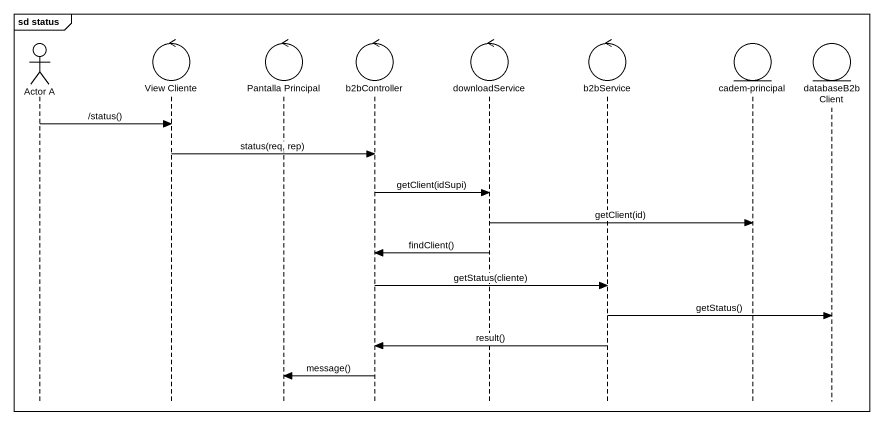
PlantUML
@startuml
mainframe sd status
hide footbox
actor "Actor A" as Actor_A
control "View Cliente" as View_Cliente
control "Pantalla Principal" as Pantalla_Principal
control b2bController
control downloadService
control b2bService
entity "cadem-principal" as cadem_principal
entity databaseB2bClient

Actor_A -> View_Cliente : /status()
View_Cliente -> b2bController : status(req, rep)
b2bController -> downloadService : getClient(idSupi)
downloadService -> cadem_principal : getClient(id)
downloadService -> b2bController : findClient()
b2bController -> b2bService : getStatus(cliente)
b2bService -> databaseB2bClient : getStatus()
b2bService -> b2bController : result()
b2bController -> Pantalla_Principal : message()
@enduml
